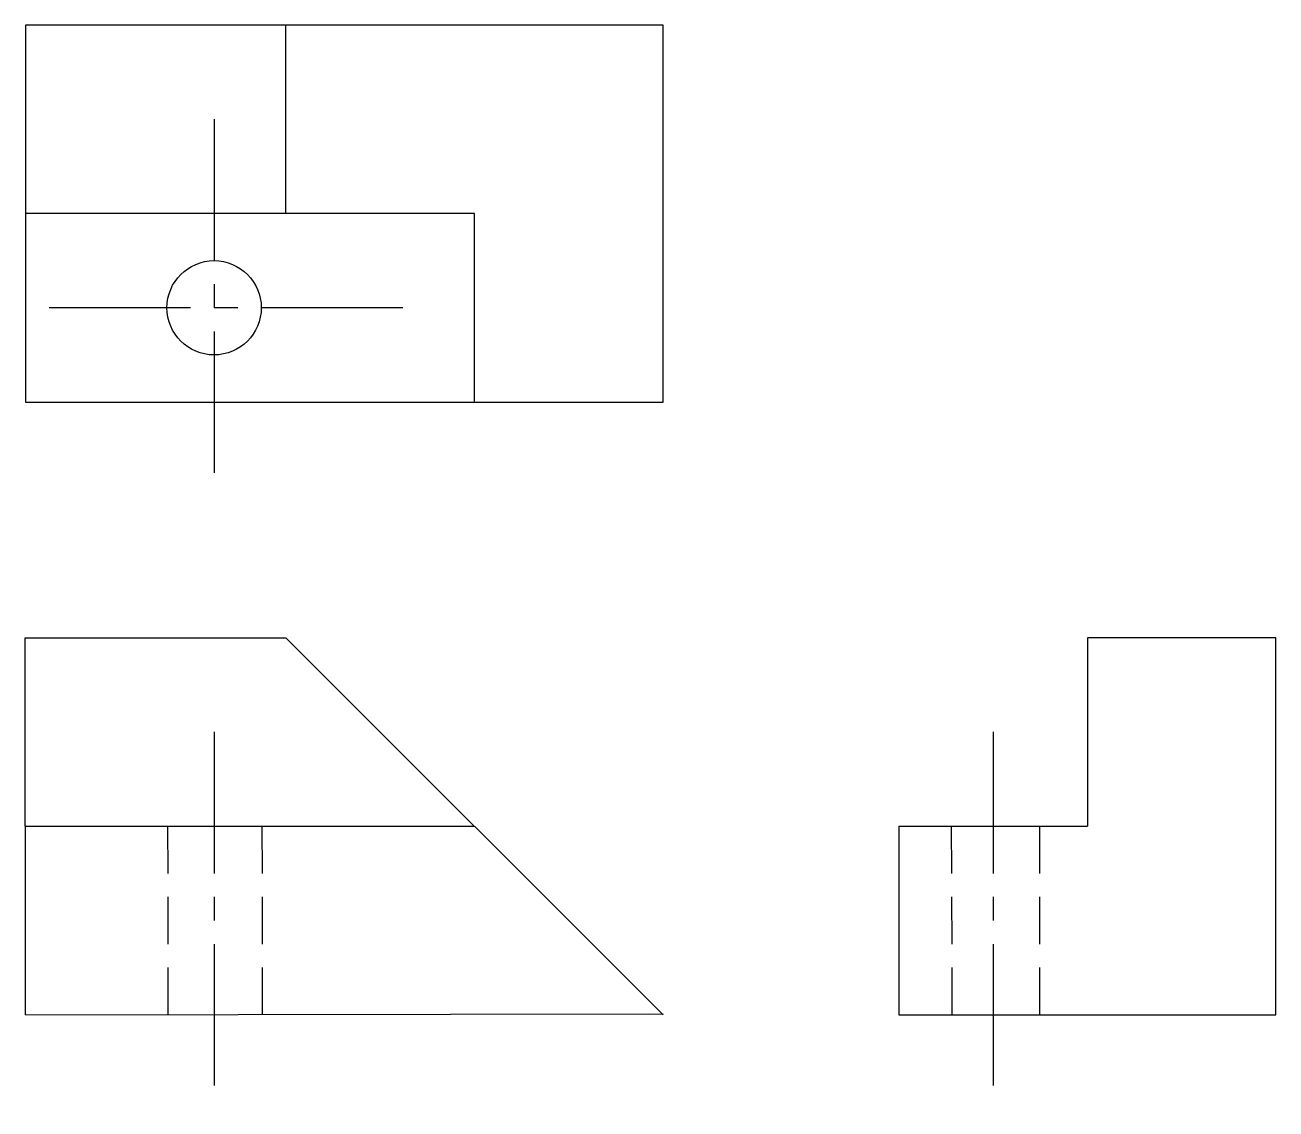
# Model space of a CAD drawing. Header units: inches. Extents: x 1 to 7.63, y 0.5 to 6.25.
import ezdxf

# ---------------------------------------------------------------- set-up
doc = ezdxf.new("R2010")
doc.units = ezdxf.units.IN
doc.header["$MEASUREMENT"] = 0
doc.linetypes.add('CENTER2', pattern=[1.125, 0.75, -0.125, 0.125, -0.125])
doc.linetypes.add('HIDDEN', pattern=[0.375, 0.25, -0.125])
doc.layers.add('Centerline', color=1, linetype='CENTER2')
doc.layers.add('Hidden', color=5, linetype='HIDDEN')

msp = doc.modelspace()

# ---------------------------------------------------------------- linework, layer by layer
for p, q in [((4.38, 6.25), (1, 6.25)), ((1, 6.25), (1, 4.25)), ((2.38, 5.25), (2.38, 6.25)), ((4.38, 4.25), (4.38, 6.25)), ((3.38, 5.25), (1, 5.25)), ((3.38, 4.25), (3.38, 5.25)), ((1, 4.25), (4.38, 4.25)), ((1, 1), (0.9974, 3)), ((0.9974, 3), (2.38, 3)), ((4.38, 1), (2.38, 3)), ((7.63, 3), (6.63, 3)), ((6.63, 3), (6.63, 2)), ((7.63, 1), (7.63, 3)), ((0.9987, 2), (3.38, 2)), ((5.63, 2), (5.63, 1)), ((5.63, 2), (6.63, 2)), ((1, 1), (4.38, 1.0044)), ((5.63, 1), (7.63, 1))]:
    msp.add_line(p, q)
msp.add_circle((2, 4.75), 0.25)
at = {"layer": 'Centerline'}
for p, q in [((2, 5.75), (2, 3.75)), ((3, 4.75), (1, 4.75)), ((3.38, 4.75), (3.38, 4.75)), ((3.38, 4.75), (3.38, 4.75)), ((2, 2.5), (2, 0.5)), ((6.13, 2.5), (6.13, 0.5))]:
    msp.add_line(p, q, dxfattribs=at)
at = {"layer": 'Hidden'}
for p, q in [((1.7536, 2), (1.7549, 1.001)), ((2.2536, 2), (2.2549, 1.0016)), ((5.9078, 2), (5.9122, 1)), ((6.3769, 2), (6.3769, 1))]:
    msp.add_line(p, q, dxfattribs=at)

doc.saveas('drawing.dxf')
